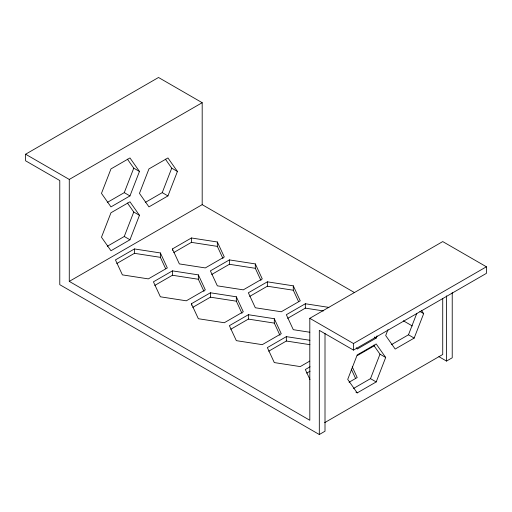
<?xml version="1.0" encoding="UTF-8"?>
<svg xmlns="http://www.w3.org/2000/svg" width="512" height="512" viewBox="0 0 512 512"><rect width="100%" height="100%" fill="white"/><g stroke="black" fill="none" stroke-linecap="round" stroke-linejoin="round"><path stroke-width="0.77" d="M107.309 202.426L124.262 192.634L133.76 168.166L127.43 159.162M129.958 195.923L139.456 171.456L129.958 157.946L110.97 168.909L101.478 193.382L110.97 206.886L129.958 195.923L124.262 192.634M107.309 246.272L124.262 236.486L133.76 212.019L127.43 203.014M129.958 239.776L139.456 215.302L129.958 201.798L110.97 212.762L101.478 237.229L110.97 250.739L129.958 239.776L124.262 236.486M145.286 202.426L162.24 192.634L171.731 168.166L165.402 159.162M167.936 195.923L177.427 171.456L167.936 157.946L148.947 168.909L139.456 193.382L148.947 206.886L167.936 195.923L162.24 192.634M356.301 347.763L357.21 349.05L376.198 338.086L377.056 335.859M387.994 329.613L385.69 335.546L395.181 349.05L414.17 338.086L423.667 313.619L421.408 310.4M353.549 388.435L370.502 378.65L379.994 354.182L373.664 345.178M376.198 381.939L385.69 357.466L376.198 343.962L357.21 354.925L347.712 379.392L357.21 392.902L376.198 381.939L370.502 378.65M391.52 344.589L408.474 334.797L416.819 313.293M325.005 333.44L325.005 431.226L319.309 434.515L59.776 284.678L59.776 180.531L25.6 160.8L25.6 154.221L158.515 77.485L202.189 102.701L202.189 204.653L354.253 292.448M25.6 154.221L69.274 179.437L202.189 102.701M69.274 179.437L69.274 281.389L202.189 204.653M134.438 248.941L115.45 259.904L122.4 274.88L148.339 278.886L167.328 267.93L160.378 252.954L134.438 248.941L134.438 253.325L116.806 263.501M172.416 248.941L191.405 237.978L217.344 241.99L224.294 256.966L205.306 267.93L179.366 263.917L172.416 248.941L172.416 250.4M173.773 252.544L191.405 242.362L217.344 246.374L222.97 258.496M172.416 270.867L153.427 281.824L160.378 296.8L186.317 300.813L205.306 289.85L198.355 274.88L172.416 270.867L172.416 275.251L154.784 285.427M229.382 259.904L210.394 270.867L217.344 285.837L243.283 289.85L262.266 278.886L255.315 263.917L229.382 259.904L229.382 264.288L211.75 274.464M191.405 303.75L210.394 292.787L236.333 296.8L243.283 311.776L224.294 322.739L198.355 318.726L191.405 303.75L191.405 305.216M192.762 307.354L210.394 297.178L236.333 301.184L241.958 313.312M267.354 281.824L248.365 292.787L255.315 307.763L281.254 311.776L300.243 300.813L293.293 285.837L267.354 281.824L267.354 286.214L249.722 296.39M248.365 314.714L229.382 325.677L236.333 340.653L262.266 344.666L281.254 333.702L274.304 318.726L248.365 314.714L248.365 319.098L230.739 329.28M328.909 307.398L305.331 303.75L286.342 314.714L293.293 329.69L309.798 332.243M287.699 318.317L305.331 308.134L323.411 310.931M69.274 281.389L309.811 420.262L309.811 318.31L442.726 241.574L486.4 266.784L486.4 273.363L353.485 350.099L319.309 330.368L319.309 434.515M309.926 340.288L286.342 336.64L267.354 347.603L274.304 362.579L300.243 366.592L309.741 361.107M268.71 351.206L286.342 341.024L309.926 344.672M310.08 366.784L305.331 369.53L309.965 379.514M309.811 318.31L353.485 343.526L486.4 266.784M306.688 373.133L310.08 371.174M357.21 355.629L374.842 345.446M349.069 382.253L357.21 377.555L352.243 366.854M324.659 422.656L442.726 354.49L442.726 298.624M438.912 356.672L446.528 361.069L452.224 357.779L452.224 292.589M229.382 264.288L255.315 268.301L260.947 280.422M134.438 253.325L160.378 257.338L165.67 268.749M267.354 286.214L293.293 290.227L298.592 301.632M172.416 275.251L198.355 279.264L203.981 291.386M248.365 319.098L274.304 323.11L279.93 335.232M171.731 168.166L177.427 171.456M419.866 311.424L423.667 313.619M403.328 320.781L412.314 325.965M133.76 168.166L139.456 171.456M408.474 334.797L414.17 338.086M374.298 336.992L376.198 338.086M133.76 212.019L139.456 215.302M379.994 354.182L385.69 357.466M355.942 392.166L357.21 392.902M351.251 369.101L355.552 378.374M446.528 295.878L446.528 361.069M353.485 343.526L353.485 350.099M305.331 303.75L305.331 308.134M293.293 285.837L293.293 290.227M286.342 336.64L286.342 341.024M274.304 318.726L274.304 323.11M255.315 263.917L255.315 268.301M236.333 296.8L236.333 301.184M217.344 241.99L217.344 246.374M210.394 292.787L210.394 297.178M198.355 274.88L198.355 279.264M191.405 237.978L191.405 242.362M160.378 252.954L160.378 257.338"/></g></svg>
